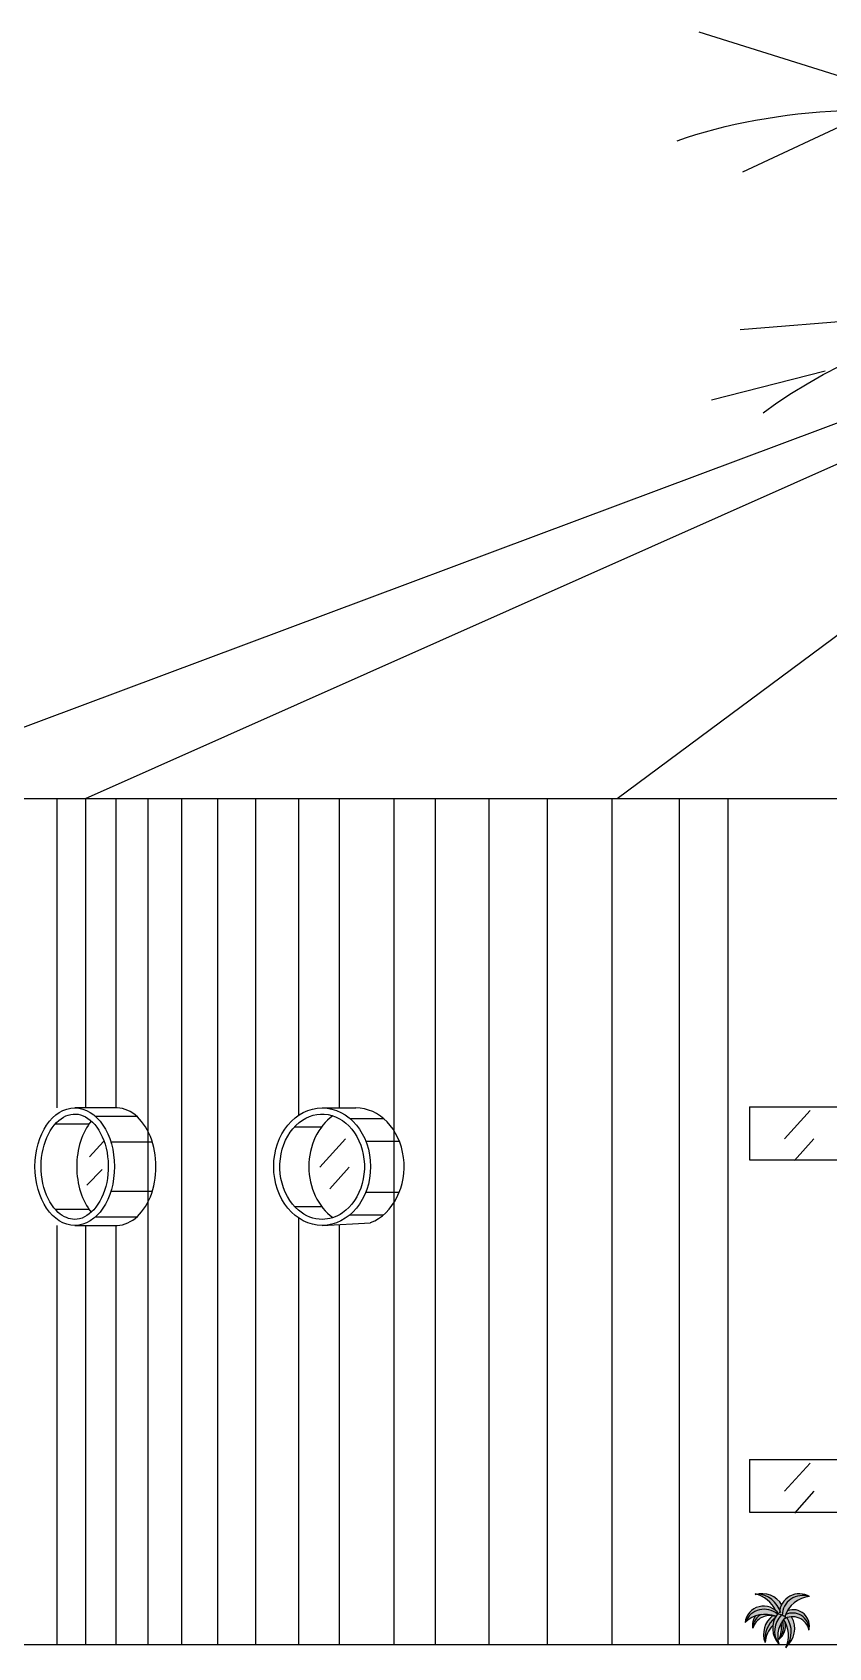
# Model space of a CAD drawing. Extents: x 115 to 1469, y 94 to 338.
# Drawn here: x 159.34 to 168.38, y 211.67 to 230 of the extents above; entities that cross this region are included whole.
import ezdxf

# ---------------------------------------------------------------- set-up
doc = ezdxf.new("R2010")
doc.units = 0
doc.layers.get('0').update_dxf_attribs({"linetype": 'CONTINUOUS'})
for name, color, linetype in [('1', 7, 'CONTINUOUS'), ('HACHURA', 1, 'CONTINUOUS'), ('P_LMCT', 8, 'CONTINUOUS')]:
    doc.layers.add(name, color=color, linetype=linetype)

# ---------------------------------------------------------------- blocks, each defined once
blk = doc.blocks.new('AV6')
h = blk.add_hatch(color=106)
h.paths.add_polyline_path([(-0.079, 0.093, -0.175433), (-0.066, 0.093, -0.022246), (-0.026, 0.08, -0.504406), (0.279, 0.291, -0.005016), (0.285, 0.291, 0.526482), (-0.054, 0.138, 0.288035), (-0.31, 0.32, 0.009659), (-0.32, 0.318, -0.219762), (-0.101, 0.134, 0.597519), (-0.448, -0.003, -0.005016), (-0.443, 0.002, -0.513349)])
h.paths.add_polyline_path([(0.011, 0.089, 0.017799), (0.003, 0.067, -0.005772), (0.013, 0.062, 0.030703), (-0.012, 0.032, -0.506864), (0.277, -0.08, 0.014459), (0.279, -0.07, 0.525417)])
h = blk.add_hatch(color=74)
h.paths.add_polyline_path([(-0.099, 0.068, -0.022677), (-0.086, 0.088, -0.094648), (-0.079, 0.093, 0.513349), (-0.443, 0.002, -0.291066)])
h.paths.add_polyline_path([(-0.074, -0.235, 0.011523), (-0.066, -0.245, -0.264453), (0.013, 0.062, 0.028086), (-0.035, 0.083, 0.353279)])
h.paths.add_polyline_path([(0.279, -0.07, 0.577919), (0.032, 0.13, 0.035308), (0.011, 0.089, -0.525417)])
h.paths.add_polyline_path([(-0.31, 0.32, -0.288035), (-0.054, 0.138, -0.074612), (-0.033, 0.202, 0.314228)])
h.paths.add_polyline_path([(-0.057, -0.186, -0.00232), (-0.058, -0.189, 0.266418), (0.008, 0, 0.028355), (-0.011, 0.033, 0.00267), (-0.012, 0.032, 0.015403), (-0.024, 0.016, -0.246599)])
h = blk.add_hatch(color=72)
h.paths.add_polyline_path([(-0.026, 0.08, -0.017106), (0.003, 0.067, -0.295443), (0.279, 0.291, 0.504406)])
h.paths.add_polyline_path([(-0.221, -0.23, -0.162584), (-0.133, -0.035, -0.098869), (-0.1, 0.065, 0.046042), (-0.136, 0.074, 0.325454)])
h.paths.add_polyline_path([(-0.024, 0.016, 0.02315), (-0.039, -0.009, -0.137861), (-0.057, -0.186, 0.246599)])
h.paths.add_polyline_path([(-0.329, 0.071, 0.21466), (-0.361, -0.066, -0.015101), (-0.357, -0.054, -0.301897), (-0.263, 0.088, 0.052527)])
h.paths.add_polyline_path([(0.029, -0.269, 0.358442), (0.08, 0.062, 0.066648), (0.029, 0.052, -0.296118)])
h = blk.add_hatch(color=3)
h.paths.add_polyline_path([(0.029, 0.052, 0.057851), (-0.011, 0.033, -0.240197), (0.021, -0.275, 0.009659), (0.029, -0.269, 0.296118)])
h.paths.add_polyline_path([(-0.035, 0.083, 0.017041), (-0.066, 0.093, 0.274641), (-0.086, 0.088, 0.336018), (-0.074, -0.235, -0.353279)])
h.paths.add_polyline_path([(-0.1, 0.065, -0.003329), (-0.099, 0.068, 0.128581), (-0.263, 0.088, 0.301897), (-0.357, -0.054, -0.411027)])
at = {"layer": 'P_LMCT'}
for centre, radius, start, end in [((-0.237, -0.028), 0.212, 35.3303, 173.1806), ((-0.41, -0.012), 0.342, 25.229, 77.1188), ((-0.256, 0.062), 0.263, 30.1642, 106.8497), ((-0.327, 0.026), 0.295, 16.1293, 87.9282), ((0.168, 0.098), 0.226, 58.725, 177.7875), ((0.204, 0.073), 0.231, 71.2185, 178.2095), ((0.314, -0.034), 0.327, 95.0361, 162.0233), ((-0.219, -0.236), 0.327, 68.4571, 134.5207), ((-0.229, -0.083), 0.231, 49.6374, 158.3383), ((-0.193, -0.032), 0.172, 142.8513, 191.3124), ((-0.168, -0.124), 0.201, 70.2322, 163.0686), ((-0.203, -0.054), 0.154, 110.8015, 180.4803), ((0.03, -0.136), 0.268, 128.4295, 200.5403), ((0.09, -0.192), 0.313, 129.4512, 186.0898), ((0.134, -0.066), 0.268, 144.805, 221.8306), ((0.142, -0.1), 0.255, 134.0736, 213.9976), ((-0.072, 0.074), 0.02, 73.4657, 136.0217), ((0.243, -0.161), 0.32, 135.7047, 195.147), ((-0.2, -0.358), 0.471, 63.0896, 73.4657), ((-0.233, -0.053), 0.22, 321.1847, 18.3975), ((0.041, 0.104), 0.0912, 190.3947, 191.4808), ((0.091, -0.13), 0.193, 12.0444, 122.5933), ((-0.297, -0.152), 0.342, 336.5963, 32.8642), ((0.091, -0.083), 0.189, 0.7549, 114.8716), ((-0.147, -0.072), 0.263, 306.8653, 30.7421), ((0.013, 0.062), 0, 306.1793, 0), ((-0.218, -0.108), 0.295, 325.7868, 32.9122), ((0.098, -0.041), 0.184, 344.5826, 111.1809), ((0.115, -0.264), 0.338, 137.2327, 174.171), ((-0.189, -0.037), 0.201, 309.5461, 10.3854), ((-0.362, -0.066), 0.328, 336.5687, 9.9121)]:
    blk.add_arc(centre, radius, start, end, dxfattribs=at)

msp = doc.modelspace()

# ---------------------------------------------------------------- linework, layer by layer
at = {"color": 3}
for p, q in [((169.59, 229.162), (166.91, 230.004)), ((168.729, 229.036), (167.401, 228.415)), ((170.033, 226.843), (167.373, 226.626)), ((168.339, 226.157), (167.051, 225.83))]:
    msp.add_line(p, q, dxfattribs=at)
at = {"color": 3, "extrusion": (0, 0, -1)}
for centre, major_axis, ratio in [((172.618, 223.295), (-7.957, 3.839), 0.551995), ((174.952, 223.633), (-8.418, 0.298), 0.442679)]:
    msp.add_ellipse(centre, major_axis=major_axis, ratio=ratio, start_param=0.501498, end_param=1.649471, dxfattribs=at)
at = {"layer": '1', "color": 1}
for p, q in [((175.007, 228.013), (157.084, 221.309)), ((159.947, 221.309), (175.007, 228.01)), ((165.98, 221.309), (175.007, 228.013)), ((166.682, 221.309), (175.832, 221.309))]:
    msp.add_line(p, q, dxfattribs=at)
at = {"layer": '1', "color": 6}
for p, q in [((155.437, 221.309), (166.682, 221.309)), ((166.682, 221.309), (166.682, 211.709)), ((116.271, 211.709), (202.514, 211.709))]:
    msp.add_line(p, q, dxfattribs=at)
at = {"layer": '1', "color": 253}
for p, q in [((159.622, 221.309), (159.622, 217.798)), ((159.947, 221.309), (159.947, 217.798)), ((160.29, 221.309), (160.29, 217.798)), ((160.653, 221.309), (160.653, 211.709)), ((161.037, 221.309), (161.037, 211.709)), ((161.444, 221.309), (161.444, 211.709)), ((161.875, 221.309), (161.875, 211.709)), ((162.364, 221.309), (162.364, 217.714)), ((162.824, 221.309), (162.824, 217.798)), ((163.447, 221.309), (163.447, 211.709)), ((163.913, 221.309), (163.913, 211.709)), ((164.523, 221.309), (164.523, 211.709)), ((165.187, 221.309), (165.187, 211.709)), ((165.919, 221.309), (165.919, 211.709)), ((167.235, 221.309), (167.235, 211.709)), ((167.481, 217.809), (171.181, 217.809)), ((167.481, 217.809), (167.481, 217.209)), ((159.603, 217.615), (159.988, 217.615)), ((160.054, 217.705), (160.525, 217.705)), ((162.947, 217.677), (163.328, 217.677)), ((162.319, 217.582), (162.626, 217.582)), ((163.127, 217.42), (163.508, 217.42)), ((160.234, 217.411), (160.705, 217.411)), ((167.481, 217.209), (171.181, 217.209)), ((160.234, 216.851), (160.705, 216.851)), ((163.127, 216.842), (163.508, 216.842)), ((159.603, 216.647), (159.988, 216.647)), ((160.062, 216.563), (160.532, 216.563)), ((162.319, 216.679), (162.626, 216.679)), ((162.364, 216.548), (162.364, 211.709)), ((162.947, 216.584), (163.328, 216.584)), ((159.622, 216.463), (159.622, 211.709)), ((159.947, 216.463), (159.947, 211.709)), ((160.29, 216.463), (160.29, 211.709)), ((162.824, 216.463), (162.824, 211.709)), ((167.481, 213.809), (171.181, 213.809)), ((167.481, 213.809), (167.481, 213.209)), ((167.481, 213.209), (171.181, 213.209))]:
    msp.add_line(p, q, dxfattribs=at)
at = {"layer": '1', "color": 21}
for p, q in [((160.276, 217.798), (159.825, 217.798)), ((162.632, 217.798), (163.013, 217.798)), ((159.825, 216.463), (160.276, 216.463)), ((160.276, 216.464), (160.276, 216.463)), ((162.632, 216.463), (163.182, 216.495))]:
    msp.add_line(p, q, dxfattribs=at)
at = {"layer": '1', "color": 4}
for p, q in [((168.168, 217.767), (167.876, 217.447)), ((159.992, 217.243), (160.152, 217.417)), ((162.896, 217.447), (162.604, 217.126)), ((168.212, 217.447), (167.993, 217.199)), ((160.138, 217.097), (159.963, 216.922)), ((162.94, 217.126), (162.721, 216.879)), ((168.168, 213.767), (167.876, 213.447)), ((168.212, 213.447), (167.993, 213.199))]:
    msp.add_line(p, q, dxfattribs=at)
at = {"layer": '1', "color": 21}
for centre, ratio in [((159.825, 217.131), 0.675852), ((162.632, 217.131), 0.823389)]:
    msp.add_ellipse(centre, major_axis=(0, -0.667), ratio=ratio, dxfattribs=at)
for centre, ratio, start_param, end_param in [((160.296, 217.131), 0.675852, 6.239319, 9.468644), ((163.013, 217.131), 0.823389, 6.595094, 9.424778), ((160.298, 217.131), 0.675852, 3.825733, 5.599043), ((163.03, 217.131), 0.823389, 3.666886, 5.757918)]:
    msp.add_ellipse(centre, major_axis=(0, -0.667), ratio=ratio, start_param=start_param, end_param=end_param, dxfattribs=at)
for points, knots in [([(159.825, 216.533), (159.899, 216.533), (159.975, 216.569), (160.108, 216.715), (160.162, 216.825), (160.213, 217.076), (160.211, 217.216), (160.152, 217.462), (160.095, 217.568), (159.958, 217.703), (159.882, 217.733), (159.734, 217.722), (159.658, 217.681), (159.528, 217.524), (159.478, 217.409), (159.435, 217.155), (159.441, 217.016), (159.509, 216.774), (159.569, 216.673), (159.698, 216.558), (159.762, 216.533), (159.825, 216.533)], [0, 0, 0, 0, 0.637964, 0.637964, 1.275928, 1.275928, 1.913893, 1.913893, 2.551857, 2.551857, 3.189821, 3.189821, 3.827785, 3.827785, 4.46575, 4.46575, 5.103714, 5.103714, 5.741678, 5.741678, 6.283185, 6.283185, 6.283185, 6.283185]), ([(162.632, 216.533), (162.711, 216.533), (162.791, 216.558), (162.964, 216.677), (163.047, 216.797), (163.125, 217.079), (163.119, 217.239), (163.02, 217.511), (162.929, 217.621), (162.717, 217.736), (162.597, 217.744), (162.378, 217.657), (162.278, 217.56), (162.157, 217.302), (162.138, 217.142), (162.192, 216.85), (162.266, 216.719), (162.443, 216.569), (162.538, 216.533), (162.632, 216.533)], [0, 0, 0, 0, 0.512766, 0.512766, 1.248636, 1.248636, 1.984506, 1.984506, 2.720376, 2.720376, 3.456246, 3.456246, 4.195676, 4.195676, 4.935106, 4.935106, 5.674537, 5.674537, 6.283185, 6.283185, 6.283185, 6.283185])]:
    msp.add_open_spline(points, degree=3, knots=knots, dxfattribs=at)

# ---------------------------------------------------------------- block references
at = {"layer": 'HACHURA', "ltscale": 0.015}
msp.add_blockref('AV6', (167.878, 211.96), dxfattribs=at)

doc.saveas('drawing.dxf')
